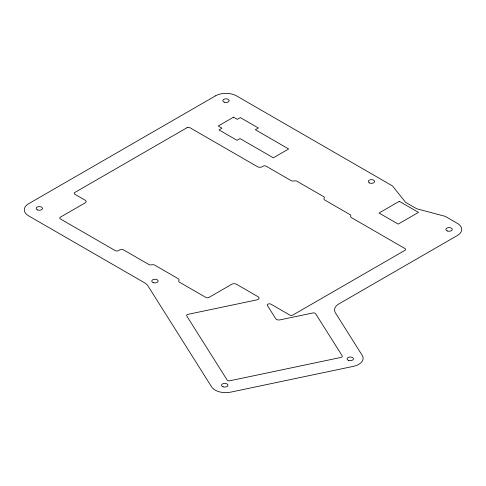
<?xml version="1.0" encoding="UTF-8"?>
<svg xmlns="http://www.w3.org/2000/svg" width="486" height="486" viewBox="0 0 486 486"><rect width="100%" height="100%" fill="white"/><g stroke="black" fill="none" stroke-linecap="round" stroke-linejoin="round"><path stroke-width="0.73" d="M215.48 95.864L28.644 203.731A14.866 8.584 0 0 0 28.644 215.869L144.464 282.731A14.866 8.584 0 0 1 147.92 285.865L211.689 387.002A14.866 8.584 0 0 0 230.741 392.129L353.334 366.365A14.866 8.584 0 0 0 362.222 355.369L335.443 312.899A14.866 8.584 0 0 1 338.9 303.896L457.356 235.51A14.866 8.584 0 0 0 457.356 223.372L445.176 216.337L416.654 208.737L405.628 202.37L392.463 185.907L236.5 95.864A14.866 8.584 0 0 0 215.48 95.864M186.976 127.733L74.801 192.492A2.126 1.227 0 0 0 74.801 194.23L85.184 200.22A3.238 1.871 0 0 1 85.184 202.862L60.392 217.175A2.157 1.245 0 0 0 60.392 218.937L115.31 250.642A2.157 1.245 0 0 0 118.365 250.642L119.319 250.096A3.238 1.871 0 0 1 123.894 250.096L148.959 264.566A2.157 1.245 0 0 0 151.328 264.834A3.238 1.871 0 0 1 154.882 265.235L178.143 278.666A3.238 1.871 0 0 1 178.836 280.714A2.157 1.245 0 0 0 179.298 282.08L205.894 297.432A2.157 1.245 0 0 0 208.944 297.432L231.828 284.225A3.238 1.871 0 0 1 236.403 284.225L258.145 296.776A3.238 1.871 0 0 1 256.966 299.856L188.027 314.339A2.157 1.245 0 0 0 186.739 315.936L227.138 380.022A2.157 1.245 0 0 0 229.902 380.763L340.899 357.441A2.157 1.245 0 0 0 342.193 355.843L315.627 313.707A2.157 1.245 0 0 0 312.863 312.96L279.918 319.885A3.238 1.871 0 0 1 275.769 318.767L267.385 305.469A2.157 1.245 0 0 1 268.254 303.993A2.157 1.245 0 0 1 270.939 304.163L289.796 315.05A2.157 1.245 0 0 0 292.845 315.05L404.978 250.314A2.157 1.245 0 0 0 404.978 248.553L351.578 217.728A3.238 1.871 0 0 1 350.746 215.918A2.157 1.245 0 0 0 350.187 214.715L324.885 200.111A3.238 1.871 0 0 1 324.192 198.057A2.157 1.245 0 0 0 323.731 196.69L296.861 181.181A2.157 1.245 0 0 0 294.492 180.914A3.238 1.871 0 0 1 290.938 180.513L266.152 166.2A2.157 1.245 0 0 0 263.102 166.2L262.148 166.753A3.238 1.871 0 0 1 257.568 166.753L189.983 127.733A2.126 1.227 0 0 0 186.976 127.733M233.566 117.162L218.244 126.008L221.999 128.176L218.998 129.908L237.016 140.308L240.017 138.577L273.339 157.816L288.66 148.971L255.338 129.732L258.339 128L240.321 117.594L237.32 119.331L233.566 117.162M399.304 201.319L379.031 213.026L398.204 224.095L418.476 212.394L399.304 201.319M369.7 183.022A3.183 1.841 0 0 0 374.651 181.612A3.183 1.841 0 0 0 370.059 179.844A3.183 1.841 0 0 0 369.7 183.022M447.278 230.965A3.183 1.841 0 0 0 452.223 229.556A3.183 1.841 0 0 0 447.636 227.782A3.183 1.841 0 0 0 447.278 230.965M348.486 360.369A3.183 1.841 0 0 0 353.431 358.96A3.183 1.841 0 0 0 348.845 357.192A3.183 1.841 0 0 0 348.486 360.369M223.129 386.813A3.183 1.841 0 0 0 227.91 385.222A3.183 1.841 0 0 0 223.129 383.63A3.183 1.841 0 0 0 223.129 386.813M153.175 282.609A3.183 1.841 0 0 0 158.126 281.2A3.183 1.841 0 0 0 153.54 279.432A3.183 1.841 0 0 0 153.175 282.609M37.562 209.952A3.183 1.841 0 0 0 42.507 208.543A3.183 1.841 0 0 0 37.92 206.775A3.183 1.841 0 0 0 37.562 209.952M224.222 102.181A3.183 1.841 0 0 0 229.167 100.772A3.183 1.841 0 0 0 224.581 99.004A3.183 1.841 0 0 0 224.222 102.181"/></g></svg>
